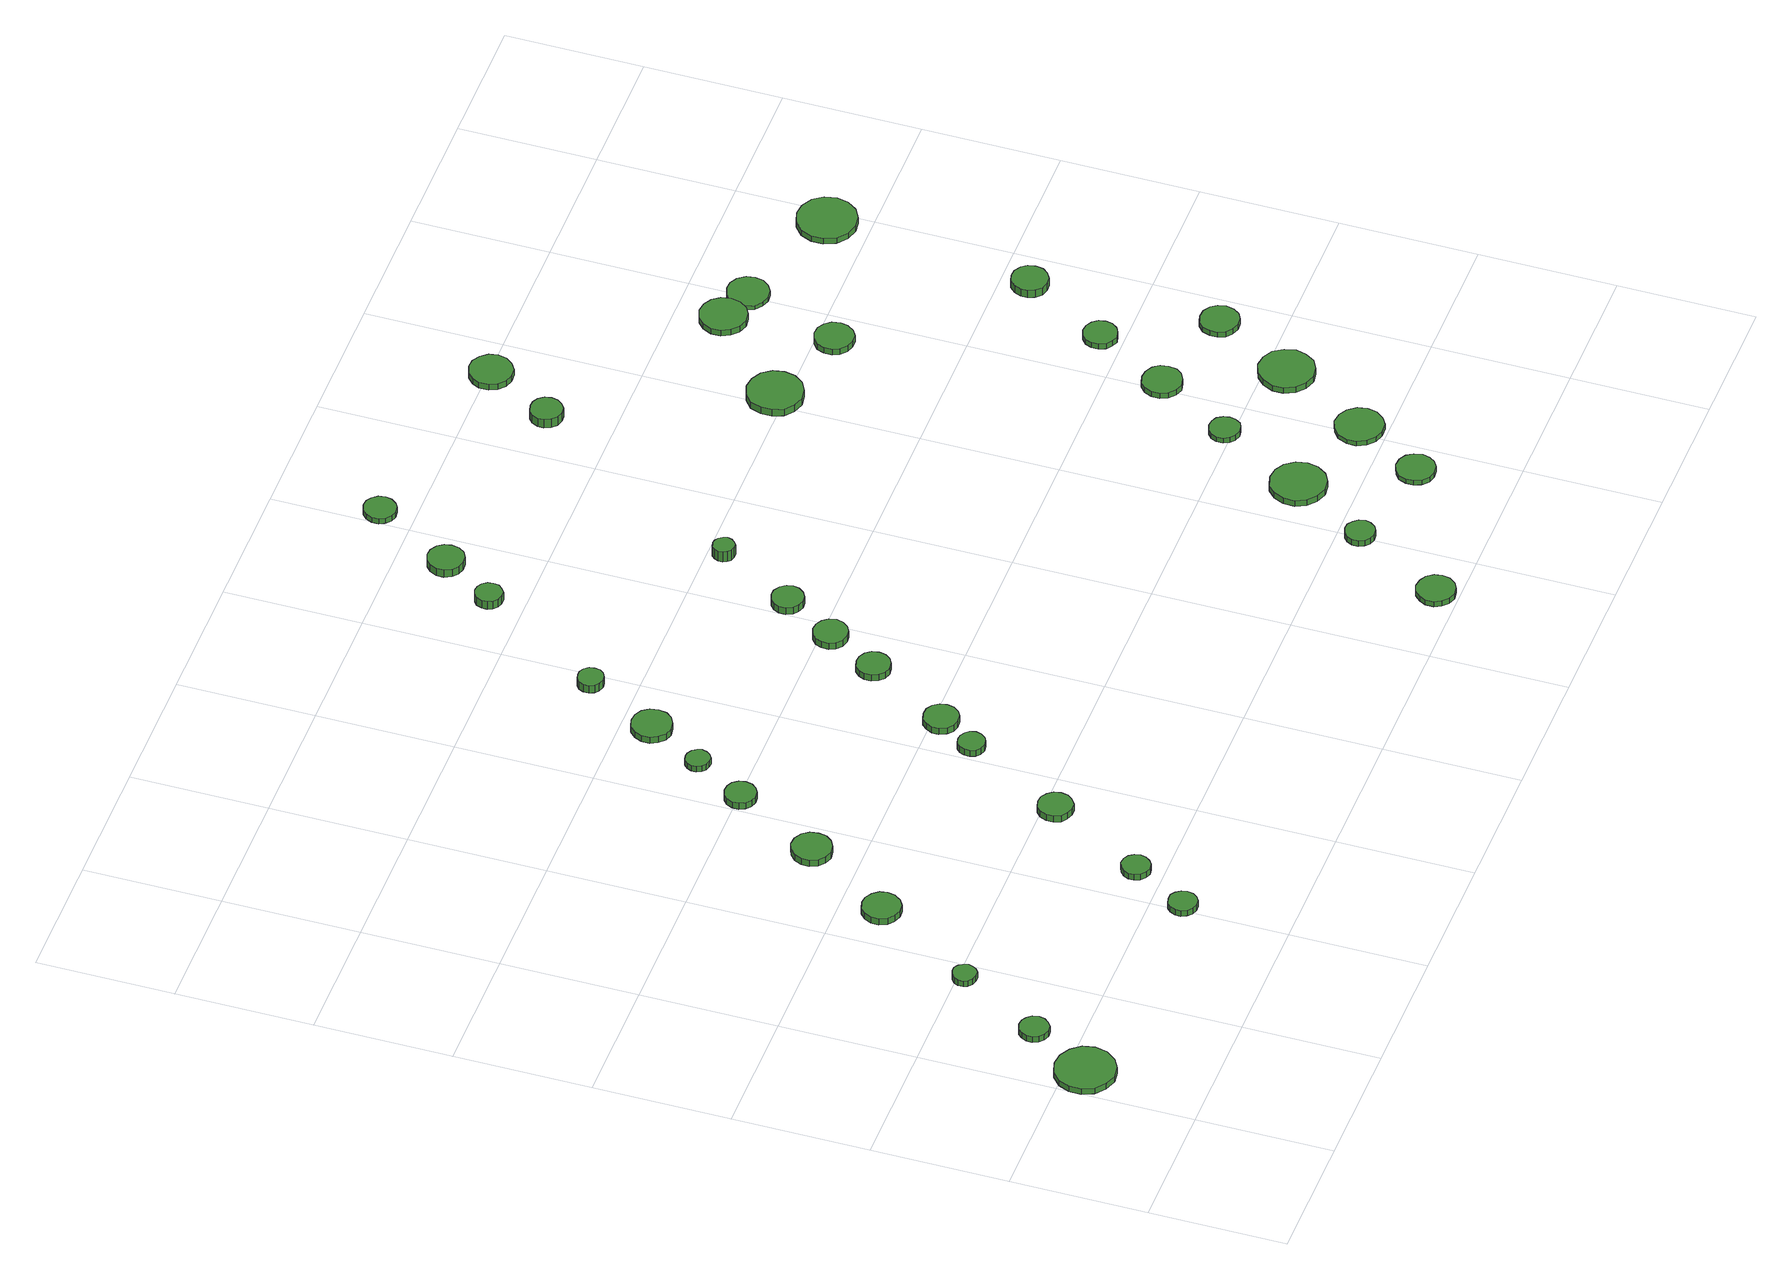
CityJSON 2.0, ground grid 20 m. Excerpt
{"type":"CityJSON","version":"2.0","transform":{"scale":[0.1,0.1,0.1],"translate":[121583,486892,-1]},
"CityObjects":{
"tree1":{"type":"SolitaryVegetationObject","attributes":{"function":"something"},"geometry":[{"type":"MultiSurface","lod":"1","boundaries":[[[0,1,2,3,4,5,6,7,8,9,10,11,12,13,14]],[[15,16,17,18,19,20,21,22,23,24,25,26,27,28,29]],[[0,29,28,1]],[[1,28,27,2]],[[2,27,26,3]],[[3,26,25,4]],[[4,25,24,5]],[[5,24,23,6]],[[6,23,22,7]],[[7,22,21,8]],[[8,21,20,9]],[[9,20,19,10]],[[10,19,18,11]],[[11,18,17,12]],[[12,17,16,13]],[[13,16,15,14]],[[14,15,29,0]]]}]},
"tree2":{"type":"SolitaryVegetationObject","attributes":{"function":"something"},"geometry":[{"type":"MultiSurface","lod":"1","boundaries":[[[30,31,32,33,34,35,36,37,38,39,40,41,42,43,44]],[[45,46,47,48,49,50,51,52,53,54,55,56,57,58,59]],[[30,59,58,31]],[[31,58,57,32]],[[32,57,56,33]],[[33,56,55,34]],[[34,55,54,35]],[[35,54,53,36]],[[36,53,52,37]],[[37,52,51,38]],[[38,51,50,39]],[[39,50,49,40]],[[40,49,48,41]],[[41,48,47,42]],[[42,47,46,43]],[[43,46,45,44]],[[44,45,59,30]]]}]},
"tree3":{"type":"SolitaryVegetationObject","attributes":{"function":"something"},"geometry":[{"type":"MultiSurface","lod":"1","boundaries":[[[60,61,62,63,64,65,66,67,68,69,70,71,72,73,74]],[[75,76,77,78,79,80,81,82,83,84,85,86,87,88,89]],[[60,89,88,61]],[[61,88,87,62]],[[62,87,86,63]],[[63,86,85,64]],[[64,85,84,65]],[[65,84,83,66]],[[66,83,82,67]],[[67,82,81,68]],[[68,81,80,69]],[[69,80,79,70]],[[70,79,78,71]],[[71,78,77,72]],[[72,77,76,73]],[[73,76,75,74]],[[74,75,89,60]]]}]},
"tree4":{"type":"SolitaryVegetationObject","attributes":{"function":"something"},"geometry":[{"type":"MultiSurface","lod":"1","boundaries":[[[90,91,92,93,94,95,96,97,98,99,100,101,102,103,104]],[[105,106,107,108,109,110,111,112,113,114,115,116,117,118,119]],[[90,119,118,91]],[[91,118,117,92]],[[92,117,116,93]],[[93,116,115,94]],[[94,115,114,95]],[[95,114,113,96]],[[96,113,112,97]],[[97,112,111,98]],[[98,111,110,99]],[[99,110,109,100]],[[100,109,108,101]],[[101,108,107,102]],[[102,107,106,103]],[[103,106,105,104]],[[104,105,119,90]]]}]},
"tree5":{"type":"SolitaryVegetationObject","attributes":{"function":"something"},"geometry":[{"type":"MultiSurface","lod":"1","boundaries":[[[120,121,122,123,124,125,126,127,128,129,130,131,132,133,134]],[[135,136,137,138,139,140,141,142,143,144,145,146,147,148,149]],[[120,149,148,121]],[[121,148,147,122]],[[122,147,146,123]],[[123,146,145,124]],[[124,145,144,125]],[[125,144,143,126]],[[126,143,142,127]],[[127,142,141,128]],[[128,141,140,129]],[[129,140,139,130]],[[130,139,138,131]],[[131,138,137,132]],[[132,137,136,133]],[[133,136,135,134]],[[134,135,149,120]]]}]},
"tree6":{"type":"SolitaryVegetationObject","attributes":{"function":"something"},"geometry":[{"type":"MultiSurface","lod":"1","boundaries":[[[150,151,152,153,154,155,156,157,158,159,160,161,162,163,164]],[[165,166,167,168,169,170,171,172,173,174,175,176,177,178,179]],[[150,179,178,151]],[[151,178,177,152]],[[152,177,176,153]],[[153,176,175,154]],[[154,175,174,155]],[[155,174,173,156]],[[156,173,172,157]],[[157,172,171,158]],[[158,171,170,159]],[[159,170,169,160]],[[160,169,168,161]],[[161,168,167,162]],[[162,167,166,163]],[[163,166,165,164]],[[164,165,179,150]]]}]},
"tree7":{"type":"SolitaryVegetationObject","attributes":{"function":"something"},"geometry":[{"type":"MultiSurface","lod":"1","boundaries":[[[180,181,182,183,184,185,186,187,188,189,190,191,192,193,194]],[[195,196,197,198,199,200,201,202,203,204,205,206,207,208,209]],[[180,209,208,181]],[[181,208,207,182]],[[182,207,206,183]],[[183,206,205,184]],[[184,205,204,185]],[[185,204,203,186]],[[186,203,202,187]],[[187,202,201,188]],[[188,201,200,189]],[[189,200,199,190]],[[190,199,198,191]],[[191,198,197,192]],[[192,197,196,193]],[[193,196,195,194]],[[194,195,209,180]]]}]},
"tree8":{"type":"SolitaryVegetationObject","attributes":{"function":"something"},"geometry":[{"type":"MultiSurface","lod":"1","boundaries":[[[210,211,212,213,214,215,216,217,218,219,220,221,222,223,224]],[[225,226,227,228,229,230,231,232,233,234,235,236,237,238,239]],[[210,239,238,211]],[[211,238,237,212]],[[212,237,236,213]],[[213,236,235,214]],[[214,235,234,215]],[[215,234,233,216]],[[216,233,232,217]],[[217,232,231,218]],[[218,231,230,219]],[[219,230,229,220]],[[220,229,228,221]],[[221,228,227,222]],[[222,227,226,223]],[[223,226,225,224]],[[224,225,239,210]]]}]},
"tree9":{"type":"SolitaryVegetationObject","attributes":{"function":"something"},"geometry":[{"type":"MultiSurface","lod":"1","boundaries":[[[240,241,242,243,244,245,246,247,248,249,250,251,252,253,254]],[[255,256,257,258,259,260,261,262,263,264,265,266,267,268,269]],[[240,269,268,241]],[[241,268,267,242]],[[242,267,266,243]],[[243,266,265,244]],[[244,265,264,245]],[[245,264,263,246]],[[246,263,262,247]],[[247,262,261,248]],[[248,261,260,249]],[[249,260,259,250]],[[250,259,258,251]],[[251,258,257,252]],[[252,257,256,253]],[[253,256,255,254]],[[254,255,269,240]]]}]},
"tree10":{"type":"SolitaryVegetationObject","attributes":{"function":"something"},"geometry":[{"type":"MultiSurface","lod":"1","boundaries":[[[270,271,272,273,274,275,276,277,278,279,280,281,282,283,284]],[[285,286,287,288,289,290,291,292,293,294,295,296,297,298,299]],[[270,299,298,271]],[[271,298,297,272]],[[272,297,296,273]],[[273,296,295,274]],[[274,295,294,275]],[[275,294,293,276]],[[276,293,292,277]],[[277,292,291,278]],[[278,291,290,279]],[[279,290,289,280]],[[280,289,288,281]],[[281,288,287,282]],[[282,287,286,283]],[[283,286,285,284]],[[284,285,299,270]]]}]},
"tree11":{"type":"SolitaryVegetationObject","attributes":{"function":"something"},"geometry":[{"type":"MultiSurface","lod":"1","boundaries":[[[300,301,302,303,304,305,306,307,308,309,310,311,312,313,314]],[[315,316,317,318,319,320,321,322,323,324,325,326,327,328,329]],[[300,329,328,301]],[[301,328,327,302]],[[302,327,326,303]],[[303,326,325,304]],[[304,325,324,305]],[[305,324,323,306]],[[306,323,322,307]],[[307,322,321,308]],[[308,321,320,309]],[[309,320,319,310]],[[310,319,318,311]],[[311,318,317,312]],[[312,317,316,313]],[[313,316,315,314]],[[314,315,329,300]]]}]},
"tree12":{"type":"SolitaryVegetationObject","attributes":{"function":"something"},"geometry":[{"type":"MultiSurface","lod":"1","boundaries":[[[330,331,332,333,334,335,336,337,338,339,340,341,342,343,344]],[[345,346,347,348,349,350,351,352,353,354,355,356,357,358,359]],[[330,359,358,331]],[[331,358,357,332]],[[332,357,356,333]],[[333,356,355,334]],[[334,355,354,335]],[[335,354,353,336]],[[336,353,352,337]],[[337,352,351,338]],[[338,351,350,339]],[[339,350,349,340]],[[340,349,348,341]],[[341,348,347,342]],[[342,347,346,343]],[[343,346,345,344]],[[344,345,359,330]]]}]},
"tree13":{"type":"SolitaryVegetationObject","attributes":{"function":"something"},"geometry":[{"type":"MultiSurface","lod":"1","boundaries":[[[360,361,362,363,364,365,366,367,368,369,370,371,372,373,374]],[[375,376,377,378,379,380,381,382,383,384,385,386,387,388,389]],[[360,389,388,361]],[[361,388,387,362]],[[362,387,386,363]],[[363,386,385,364]],[[364,385,384,365]],[[365,384,383,366]],[[366,383,382,367]],[[367,382,381,368]],[[368,381,380,369]],[[369,380,379,370]],[[370,379,378,371]],[[371,378,377,372]],[[372,377,376,373]],[[373,376,375,374]],[[374,375,389,360]]]}]},
"tree14":{"type":"SolitaryVegetationObject","attributes":{"function":"something"},"geometry":[{"type":"MultiSurface","lod":"1","boundaries":[[[390,391,392,393,394,395,396,397,398,399,400,401,402,403,404]],[[405,406,407,408,409,410,411,412,413,414,415,416,417,418,419]],[[390,419,418,391]],[[391,418,417,392]],[[392,417,416,393]],[[393,416,415,394]],[[394,415,414,395]],[[395,414,413,396]],[[396,413,412,397]],[[397,412,411,398]],[[398,411,410,399]],[[399,410,409,400]],[[400,409,408,401]],[[401,408,407,402]],[[402,407,406,403]],[[403,406,405,404]],[[404,405,419,390]]]}]},
"tree15":{"type":"SolitaryVegetationObject","attributes":{"function":"something"},"geometry":[{"type":"MultiSurface","lod":"1","boundaries":[[[420,421,422,423,424,425,426,427,428,429,430,431,432,433,434]],[[435,436,437,438,439,440,441,442,443,444,445,446,447,448,449]],[[420,449,448,421]],[[421,448,447,422]],[[422,447,446,423]],[[423,446,445,424]],[[424,445,444,425]],[[425,444,443,426]],[[426,443,442,427]],[[427,442,441,428]],[[428,441,440,429]],[[429,440,439,430]],[[430,439,438,431]],[[431,438,437,432]],[[432,437,436,433]],[[433,436,435,434]],[[434,435,449,420]]]}]},
"tree16":{"type":"SolitaryVegetationObject","attributes":{"function":"something"},"geometry":[{"type":"MultiSurface","lod":"1","boundaries":[[[450,451,452,453,454,455,456,457,458,459,460,461,462,463,464]],[[465,466,467,468,469,470,471,472,473,474,475,476,477,478,479]],[[450,479,478,451]],[[451,478,477,452]],[[452,477,476,453]],[[453,476,475,454]],[[454,475,474,455]],[[455,474,473,456]],[[456,473,472,457]],[[457,472,471,458]],[[458,471,470,459]],[[459,470,469,460]],[[460,469,468,461]],[[461,468,467,462]],[[462,467,466,463]],[[463,466,465,464]],[[464,465,479,450]]]}]},
"tree17":{"type":"SolitaryVegetationObject","attributes":{"function":"something"},"geometry":[{"type":"MultiSurface","lod":"1","boundaries":[[[480,481,482,483,484,485,486,487,488,489,490,491,492,493,494]],[[495,496,497,498,499,500,501,502,503,504,505,506,507,508,509]],[[480,509,508,481]],[[481,508,507,482]],[[482,507,506,483]],[[483,506,505,484]],[[484,505,504,485]],[[485,504,503,486]],[[486,503,502,487]],[[487,502,501,488]],[[488,501,500,489]],[[489,500,499,490]],[[490,499,498,491]],[[491,498,497,492]],[[492,497,496,493]],[[493,496,495,494]],[[494,495,509,480]]]}]},
"tree18":{"type":"SolitaryVegetationObject","attributes":{"function":"something"},"geometry":[{"type":"MultiSurface","lod":"1","boundaries":[[[510,511,512,513,514,515,516,517,518,519,520,521,522,523,524]],[[525,526,527,528,529,530,531,532,533,534,535,536,537,538,539]],[[510,539,538,511]],[[511,538,537,512]],[[512,537,536,513]],[[513,536,535,514]],[[514,535,534,515]],[[515,534,533,516]],[[516,533,532,517]],[[517,532,531,518]],[[518,531,530,519]],[[519,530,529,520]],[[520,529,528,521]],[[521,528,527,522]],[[522,527,526,523]],[[523,526,525,524]],[[524,525,539,510]]]}]},
"tree19":{"type":"SolitaryVegetationObject","attributes":{"function":"something"},"geometry":[{"type":"MultiSurface","lod":"1","boundaries":[[[540,541,542,543,544,545,546,547,548,549,550,551,552,553,554]],[[555,556,557,558,559,560,561,562,563,564,565,566,567,568,569]],[[540,569,568,541]],[[541,568,567,542]],[[542,567,566,543]],[[543,566,565,544]],[[544,565,564,545]],[[545,564,563,546]],[[546,563,562,547]],[[547,562,561,548]],[[548,561,560,549]],[[549,560,559,550]],[[550,559,558,551]],[[551,558,557,552]],[[552,557,556,553]],[[553,556,555,554]],[[554,555,569,540]]]}]},
"tree20":{"type":"SolitaryVegetationObject","attributes":{"function":"something"},"geometry":[{"type":"MultiSurface","lod":"1","boundaries":[[[570,571,572,573,574,575,576,577,578,579,580,581,582,583,584]],[[585,586,587,588,589,590,591,592,593,594,595,596,597,598,599]],[[570,599,598,571]],[[571,598,597,572]],[[572,597,596,573]],[[573,596,595,574]],[[574,595,594,575]],[[575,594,593,576]],[[576,593,592,577]],[[577,592,591,578]],[[578,591,590,579]],[[579,590,589,580]],[[580,589,588,581]],[[581,588,587,582]],[[582,587,586,583]],[[583,586,585,584]],[[584,585,599,570]]]}]},
"tree21":{"type":"SolitaryVegetationObject","attributes":{"function":"something"},"geometry":[{"type":"MultiSurface","lod":"1","boundaries":[[[600,601,602,603,604,605,606,607,608,609,610,611,612,613,614]],[[615,616,617,618,619,620,621,622,623,624,625,626,627,628,629]],[[600,629,628,601]],[[601,628,627,602]],[[602,627,626,603]],[[603,626,625,604]],[[604,625,624,605]],[[605,624,623,606]],[[606,623,622,607]],[[607,622,621,608]],[[608,621,620,609]],[[609,620,619,610]],[[610,619,618,611]],[[611,618,617,612]],[[612,617,616,613]],[[613,616,615,614]],[[614,615,629,600]]]}]},
"tree22":{"type":"SolitaryVegetationObject","attributes":{"function":"something"},"geometry":[{"type":"MultiSurface","lod":"1","boundaries":[[[630,631,632,633,634,635,636,637,638,639,640,641,642,643,644]],[[645,646,647,648,649,650,651,652,653,654,655,656,657,658,659]],[[630,659,658,631]],[[631,658,657,632]],[[632,657,656,633]],[[633,656,655,634]],[[634,655,654,635]],[[635,654,653,636]],[[636,653,652,637]],[[637,652,651,638]],[[638,651,650,639]],[[639,650,649,640]],[[640,649,648,641]],[[641,648,647,642]],[[642,647,646,643]],[[643,646,645,644]],[[644,645,659,630]]]}]},
"tree23":{"type":"SolitaryVegetationObject","attributes":{"function":"something"},"geometry":[{"type":"MultiSurface","lod":"1","boundaries":[[[660,661,662,663,664,665,666,667,668,669,670,671,672,673,674]],[[675,676,677,678,679,680,681,682,683,684,685,686,687,688,689]],[[660,689,688,661]],[[661,688,687,662]],[[662,687,686,663]],[[663,686,685,664]],[[664,685,684,665]],[[665,684,683,666]],[[666,683,682,667]],[[667,682,681,668]],[[668,681,680,669]],[[669,680,679,670]],[[670,679,678,671]],[[671,678,677,672]],[[672,677,676,673]],[[673,676,675,674]],[[674,675,689,660]]]}]},
"tree24":{"type":"SolitaryVegetationObject","attributes":{"function":"something"},"geometry":[{"type":"MultiSurface","lod":"1","boundaries":[[[690,691,692,693,694,695,696,697,698,699,700,701,702,703,704]],[[705,706,707,708,709,710,711,712,713,714,715,716,717,718,719]],[[690,719,718,691]],[[691,718,717,692]],[[692,717,716,693]],[[693,716,715,694]],[[694,715,714,695]],[[695,714,713,696]],[[696,713,712,697]],[[697,712,711,698]],[[698,711,710,699]],[[699,710,709,700]],[[700,709,708,701]],[[701,708,707,702]],[[702,707,706,703]],[[703,706,705,704]],[[704,705,719,690]]]}]},
"tree25":{"type":"SolitaryVegetationObject","attributes":{"function":"something"},"geometry":[{"type":"MultiSurface","lod":"1","boundaries":[[[720,721,722,723,724,725,726,727,728,729,730,731,732,733,734]],[[735,736,737,738,739,740,741,742,743,744,745,746,747,748,749]],[[720,749,748,721]],[[721,748,747,722]],[[722,747,746,723]],[[723,746,745,724]],[[724,745,744,725]],[[725,744,743,726]],[[726,743,742,727]],[[727,742,741,728]],[[728,741,740,729]],[[729,740,739,730]],[[730,739,738,731]],[[731,738,737,732]],[[732,737,736,733]],[[733,736,735,734]],[[734,735,749,720]]]}]},
"tree26":{"type":"SolitaryVegetationObject","attributes":{"function":"something"},"geometry":[{"type":"MultiSurface","lod":"1","boundaries":[[[750,751,752,753,754,755,756,757,758,759,760,761,762,763,764]],[[765,766,767,768,769,770,771,772,773,774,775,776,777,778,779]],[[750,779,778,751]],[[751,778,777,752]],[[752,777,776,753]],[[753,776,775,754]],[[754,775,774,755]],[[755,774,773,756]],[[756,773,772,757]],[[757,772,771,758]],[[758,771,770,759]],[[759,770,769,760]],[[760,769,768,761]],[[761,768,767,762]],[[762,767,766,763]],[[763,766,765,764]],[[764,765,779,750]]]}]},
"tree27":{"type":"SolitaryVegetationObject","attributes":{"function":"something"},"geometry":[{"type":"MultiSurface","lod":"1","boundaries":[[[780,781,782,783,784,785,786,787,788,789,790,791,792,793,794]],[[795,796,797,798,799,800,801,802,803,804,805,806,807,808,809]],[[780,809,808,781]],[[781,808,807,782]],[[782,807,806,783]],[[783,806,805,784]],[[784,805,804,785]],[[785,804,803,786]],[[786,803,802,787]],[[787,802,801,788]],[[788,801,800,789]],[[789,800,799,790]],[[790,799,798,791]],[[791,798,797,792]],[[792,797,796,793]],[[793,796,795,794]],[[794,795,809,780]]]}]},
"tree28":{"type":"SolitaryVegetationObject","attributes":{"function":"something"},"geometry":[{"type":"MultiSurface","lod":"1","boundaries":[[[810,811,812,813,814,815,816,817,818,819,820,821,822,823,824]],[[825,826,827,828,829,830,831,832,833,834,835,836,837,838,839]],[[810,839,838,811]],[[811,838,837,812]],[[812,837,836,813]],[[813,836,835,814]],[[814,835,834,815]],[[815,834,833,816]],[[816,833,832,817]],[[817,832,831,818]],[[818,831,830,819]],[[819,830,829,820]],[[820,829,828,821]],[[821,828,827,822]],[[822,827,826,823]],[[823,826,825,824]],[[824,825,839,810]]]}]},
"tree29":{"type":"SolitaryVegetationObject","attributes":{"function":"something"},"geometry":[{"type":"MultiSurface","lod":"1","boundaries":[[[840,841,842,843,844,845,846,847,848,849,850,851,852,853,854]],[[855,856,857,858,859,860,861,862,863,864,865,866,867,868,869]],[[840,869,868,841]],[[841,868,867,842]],[[842,867,866,843]],[[843,866,865,844]],[[844,865,864,845]],[[845,864,863,846]],[[846,863,862,847]],[[847,862,861,848]],[[848,861,860,849]],[[849,860,859,850]],[[850,859,858,851]],[[851,858,857,852]],[[852,857,856,853]],[[853,856,855,854]],[[854,855,869,840]]]}]},
"tree30":{"type":"SolitaryVegetationObject","attributes":{"function":"something"},"geometry":[{"type":"MultiSurface","lod":"1","boundaries":[[[870,871,872,873,874,875,876,877,878,879,880,881,882,883,884]],[[885,886,887,888,889,890,891,892,893,894,895,896,897,898,899]],[[870,899,898,871]],[[871,898,897,872]],[[872,897,896,873]],[[873,896,895,874]],[[874,895,894,875]],[[875,894,893,876]],[[876,893,892,877]],[[877,892,891,878]],[[878,891,890,879]],[[879,890,889,880]],[[880,889,888,881]],[[881,888,887,882]],[[882,887,886,883]],[[883,886,885,884]],[[884,885,899,870]]]}]},
"tree31":{"type":"SolitaryVegetationObject","attributes":{"function":"something"},"geometry":[{"type":"MultiSurface","lod":"1","boundaries":[[[900,901,902,903,904,905,906,907,908,909,910,911,912,913,914]],[[915,916,917,918,919,920,921,922,923,924,925,926,927,928,929]],[[900,929,928,901]],[[901,928,927,902]],[[902,927,926,903]],[[903,926,925,904]],[[904,925,924,905]],[[905,924,923,906]],[[906,923,922,907]],[[907,922,921,908]],[[908,921,920,909]],[[909,920,919,910]],[[910,919,918,911]],[[911,918,917,912]],[[912,917,916,913]],[[913,916,915,914]],[[914,915,929,900]]]}]},
"tree32":{"type":"SolitaryVegetationObject","attributes":{"function":"something"},"geometry":[{"type":"MultiSurface","lod":"1","boundaries":[[[930,931,932,933,934,935,936,937,938,939,940,941,942,943,944]],[[945,946,947,948,949,950,951,952,953,954,955,956,957,958,959]],[[930,959,958,931]],[[931,958,957,932]],[[932,957,956,933]],[[933,956,955,934]],[[934,955,954,935]],[[935,954,953,936]],[[936,953,952,937]],[[937,952,951,938]],[[938,951,950,939]],[[939,950,949,940]],[[940,949,948,941]],[[941,948,947,942]],[[942,947,946,943]],[[943,946,945,944]],[[944,945,959,930]]]}]},
"tree33":{"type":"SolitaryVegetationObject","attributes":{"function":"something"},"geometry":[{"type":"MultiSurface","lod":"1","boundaries":[[[960,961,962,963,964,965,966,967,968,969,970,971,972,973,974]],[[975,976,977,978,979,980,981,982,983,984,985,986,987,988,989]],[[960,989,988,961]],[[961,988,987,962]],[[962,987,986,963]],[[963,986,985,964]],[[964,985,984,965]],[[965,984,983,966]],[[966,983,982,967]],[[967,982,981,968]],[[968,981,980,969]],[[969,980,979,970]],[[970,979,978,971]],[[971,978,977,972]],[[972,977,976,973]],[[973,976,975,974]],[[974,975,989,960]]]}]},
"tree34":{"type":"SolitaryVegetationObject","attributes":{"function":"something"},"geometry":[{"type":"MultiSurface","lod":"1","boundaries":[[[990,991,992,993,994,995,996,997,998,999,1000,1001,1002,1003,1004]],[[1005,1006,1007,1008,1009,1010,1011,1012,1013,1014,1015,1016,1017,1018,1019]],[[990,1019,1018,991]],[[991,1018,1017,992]],[[992,1017,1016,993]],[[993,1016,1015,994]],[[994,1015,1014,995]],[[995,1014,1013,996]],[[996,1013,1012,997]],[[997,1012,1011,998]],[[998,1011,1010,999]],[[999,1010,1009,1000]],[[1000,1009,1008,1001]],[[1001,1008,1007,1002]],[[1002,1007,1006,1003]],[[1003,1006,1005,1004]],[[1004,1005,1019,990]]]}]},
"tree35":{"type":"SolitaryVegetationObject","attributes":{"function":"something"},"geometry":[{"type":"MultiSurface","lod":"1","boundaries":[[[1020,1021,1022,1023,1024,1025,1026,1027,1028,1029,1030,1031,1032,1033,1034]],[[1035,1036,1037,1038,1039,1040,1041,1042,1043,1044,1045,1046,1047,1048,1049]],[[1020,1049,1048,1021]],[[1021,1048,1047,1022]],[[1022,1047,1046,1023]],[[1023,1046,1045,1024]],[[1024,1045,1044,1025]],[[1025,1044,1043,1026]],[[1026,1043,1042,1027]],[[1027,1042,1041,1028]],[[1028,1041,1040,1029]],[[1029,1040,1039,1030]],[[1030,1039,1038,1031]],[[1031,1038,1037,1032]],[[1032,1037,1036,1033]],[[1033,1036,1035,1034]],[[1034,1035,1049,1020]]]}]},
"tree36":{"type":"SolitaryVegetationObject","attributes":{"function":"something"},"geometry":[{"type":"MultiSurface","lod":"1","boundaries":[[[1050,1051,1052,1053,1054,1055,1056,1057,1058,1059,1060,1061,1062,1063,1064]],[[1065,1066,1067,1068,1069,1070,1071,1072,1073,1074,1075,1076,1077,1078,1079]],[[1050,1079,1078,1051]],[[1051,1078,1077,1052]],[[1052,1077,1076,1053]],[[1053,1076,1075,1054]],[[1054,1075,1074,1055]],[[1055,1074,1073,1056]],[[1056,1073,1072,1057]],[[1057,1072,1071,1058]],[[1058,1071,1070,1059]],[[1059,1070,1069,1060]],[[1060,1069,1068,1061]],[[1061,1068,1067,1062]],[[1062,1067,1066,1063]],[[1063,1066,1065,1064]],[[1064,1065,1079,1050]]]}]},
"tree37":{"type":"SolitaryVegetationObject","attributes":{"function":"something"},"geometry":[{"type":"MultiSurface","lod":"1","boundaries":[[[1080,1081,1082,1083,1084,1085,1086,1087,1088,1089,1090,1091,1092,1093,1094]],[[1095,1096,1097,1098,1099,1100,1101,1102,1103,1104,1105,1106,1107,1108,1109]],[[1080,1109,1108,1081]],[[1081,1108,1107,1082]],[[1082,1107,1106,1083]],[[1083,1106,1105,1084]],[[1084,1105,1104,1085]],[[1085,1104,1103,1086]],[[1086,1103,1102,1087]],[[1087,1102,1101,1088]],[[1088,1101,1100,1089]],[[1089,1100,1099,1090]],[[1090,1099,1098,1091]],[[1091,1098,1097,1092]],[[1092,1097,1096,1093]],[[1093,1096,1095,1094]],[[1094,1095,1109,1080]]]}]},
"tree38":{"type":"SolitaryVegetationObject","attributes":{"function":"something"},"geometry":[{"type":"MultiSurface","lod":"1","boundaries":[[[1110,1111,1112,1113,1114,1115,1116,1117,1118,1119,1120,1121,1122,1123,1124]],[[1125,1126,1127,1128,1129,1130,1131,1132,1133,1134,1135,1136,1137,1138,1139]],[[1110,1139,1138,1111]],[[1111,1138,1137,1112]],[[1112,1137,1136,1113]],[[1113,1136,1135,1114]],[[1114,1135,1134,1115]],[[1115,1134,1133,1116]],[[1116,1133,1132,1117]],[[1117,1132,1131,1118]],[[1118,1131,1130,1119]],[[1119,1130,1129,1120]],[[1120,1129,1128,1121]],[[1121,1128,1127,1122]],[[1122,1127,1126,1123]],[[1123,1126,1125,1124]],[[1124,1125,1139,1110]]]}]},
"tree39":{"type":"SolitaryVegetationObject","attributes":{"function":"something"},"geometry":[{"type":"MultiSurface","lod":"1","boundaries":[[[1140,1141,1142,1143,1144,1145,1146,1147,1148,1149,1150,1151,1152,1153,1154]],[[1155,1156,1157,1158,1159,1160,1161,1162,1163,1164,1165,1166,1167,1168,1169]],[[1140,1169,1168,1141]],[[1141,1168,1167,1142]],[[1142,1167,1166,1143]],[[1143,1166,1165,1144]],[[1144,1165,1164,1145]],[[1145,1164,1163,1146]],[[1146,1163,1162,1147]],[[1147,1162,1161,1148]],[[1148,1161,1160,1149]],[[1149,1160,1159,1150]],[[1150,1159,1158,1151]],[[1151,1158,1157,1152]],[[1152,1157,1156,1153]],[[1153,1156,1155,1154]],[[1154,1155,1169,1140]]]}]}
},
"vertices":[
[88,173,16],[84,191,16],[73,205,16],[57,214,16],[39,216,16],[22,211,16],[8,198,16],[1,182,16],[1,164,16],[8,147,16],[22,135,16],[39,129,16],[57,131,16],[73,140,16],[84,155,16],[84,155,6],[73,140,6],[57,131,6],[39,129,6],[22,135,6],[8,147,6],[1,164,6],[1,182,6],[8,198,6],[22,211,6],[39,216,6],[57,214,6],[73,205,6],[84,191,6],[88,173,6],
[123,266,16],[121,275,16],[115,282,16],[108,286,16],[99,287,16],[90,284,16],[84,278,16],[80,270,16],[80,261,16],[84,253,16],[90,247,16],[99,244,16],[108,245,16],[115,250,16],[121,257,16],[121,257,6],[115,250,6],[108,245,6],[99,244,6],[90,247,6],[84,253,6],[80,261,6],[80,270,6],[84,278,6],[90,284,6],[99,287,6],[108,286,6],[115,282,6],[121,275,6],[123,266,6],
[193,391,16],[191,398,16],[187,404,16],[181,408,16],[174,408,16],[167,406,16],[161,401,16],[158,395,16],[158,387,16],[161,381,16],[167,376,16],[174,374,16],[181,374,16],[187,378,16],[191,384,16],[191,384,6],[187,378,6],[181,374,6],[174,374,6],[167,376,6],[161,381,6],[158,387,6],[158,395,6],[161,401,6],[167,406,6],[174,408,6],[181,408,6],[187,404,6],[191,398,6],[193,391,6],
[296,542,17],[294,553,17],[287,562,17],[277,568,17],[266,569,17],[255,566,17],[246,558,17],[241,548,17],[241,536,17],[246,525,17],[255,518,17],[266,514,17],[277,515,17],[287,521,17],[294,531,17],[294,531,6],[287,521,6],[277,515,6],[266,514,6],[255,518,6],[246,525,6],[241,536,6],[241,548,6],[246,558,6],[255,566,6],[266,569,6],[277,568,6],[287,562,6],[294,553,6],[296,542,6],
[430,156,16],[428,164,16],[423,171,16],[416,176,16],[407,176,16],[399,174,16],[393,168,16],[389,160,16],[389,152,16],[393,144,16],[399,138,16],[407,135,16],[416,136,16],[423,140,16],[428,147,16],[428,147,6],[423,140,6],[416,136,6],[407,135,6],[399,138,6],[393,144,6],[389,152,6],[389,160,6],[393,168,6],[399,174,6],[407,176,6],[416,176,6],[423,171,6],[428,164,6],[430,156,6],
[480,240,16],[478,249,16],[473,256,16],[466,260,16],[457,261,16],[449,258,16],[442,252,16],[439,244,16],[439,236,16],[442,228,16],[449,222,16],[457,219,16],[466,220,16],[473,225,16],[478,232,16],[478,232,6],[473,225,6],[466,220,6],[457,219,6],[449,222,6],[442,228,6],[439,236,6],[439,244,6],[442,252,6],[449,258,6],[457,261,6],[466,260,6],[473,256,6],[478,249,6],[480,240,6],
[381,670,17],[379,682,17],[372,692,17],[361,698,17],[349,699,17],[338,695,17],[329,687,17],[324,676,17],[324,664,17],[329,653,17],[338,645,17],[349,641,17],[361,643,17],[372,649,17],[379,658,17],[379,658,6],[372,649,6],[361,643,6],[349,641,6],[338,645,6],[329,653,6],[324,664,6],[324,676,6],[329,687,6],[338,695,6],[349,699,6],[361,698,6],[372,692,6],[379,682,6],[381,670,6],
[565,383,17],[563,393,17],[557,401,17],[548,407,17],[538,408,17],[528,405,17],[520,398,17],[516,388,17],[516,378,17],[520,368,17],[528,362,17],[538,358,17],[548,359,17],[557,365,17],[563,373,17],[563,373,6],[557,365,6],[548,359,6],[538,358,6],[528,362,6],[520,368,6],[516,378,6],[516,388,6],[520,398,6],[528,405,6],[538,408,6],[548,407,6],[557,401,6],[563,393,6],[565,383,6],
[449,798,17],[447,807,17],[441,815,17],[433,819,17],[424,820,17],[415,817,17],[408,811,17],[404,802,17],[404,793,17],[408,784,17],[415,778,17],[424,775,17],[433,776,17],[441,781,17],[447,788,17],[447,788,6],[441,781,6],[433,776,6],[424,775,6],[415,778,6],[408,784,6],[404,793,6],[404,802,6],[408,811,6],[415,817,6],[424,820,6],[433,819,6],[441,815,6],[447,807,6],[449,798,6],
[493,875,16],[491,882,16],[487,888,16],[480,892,16],[473,893,16],[466,891,16],[461,886,16],[458,879,16],[458,872,16],[461,865,16],[466,860,16],[473,858,16],[480,858,16],[487,862,16],[491,868,16],[491,868,6],[487,862,6],[480,858,6],[473,858,6],[466,860,6],[461,865,6],[458,872,6],[458,879,6],[461,886,6],[466,891,6],[473,893,6],[480,892,6],[487,888,6],[491,882,6],[493,875,6],
[646,533,17],[644,541,17],[639,547,17],[632,551,17],[624,552,17],[616,550,17],[610,544,17],[607,537,17],[607,529,17],[610,521,17],[616,516,17],[624,513,17],[632,514,17],[639,518,17],[644,525,17],[644,525,6],[639,518,6],[632,514,6],[624,513,6],[616,516,6],[610,521,6],[607,529,6],[607,537,6],[610,544,6],[616,550,6],[624,552,6],[632,551,6],[639,547,6],[644,541,6],[646,533,6],
[550,957,17],[548,969,17],[541,979,17],[530,985,17],[518,986,17],[507,983,17],[498,974,17],[493,963,17],[493,951,17],[498,940,17],[507,932,17],[518,928,17],[530,930,17],[541,936,17],[548,945,17],[548,945,6],[541,936,6],[530,930,6],[518,928,6],[507,932,6],[498,940,6],[493,951,6],[493,963,6],[498,974,6],[507,983,6],[518,986,6],[530,985,6],[541,979,6],[548,969,6],[550,957,6],
[686,588,17],[684,598,17],[678,607,17],[669,612,17],[658,613,17],[648,610,17],[641,603,17],[636,593,17],[636,583,17],[641,573,17],[648,566,17],[658,563,17],[669,564,17],[678,569,17],[684,578,17],[684,578,6],[678,569,6],[669,564,6],[658,563,6],[648,566,6],[641,573,6],[636,583,6],[636,593,6],[641,603,6],[648,610,6],[658,613,6],[669,612,6],[678,607,6],[684,598,6],[686,588,6],
[601,1066,19],[600,1074,19],[595,1080,19],[588,1084,19],[581,1084,19],[573,1082,19],[567,1077,19],[564,1070,19],[564,1062,19],[567,1055,19],[573,1050,19],[581,1047,19],[588,1048,19],[595,1052,19],[600,1058,19],[600,1058,6],[595,1052,6],[588,1048,6],[581,1047,6],[573,1050,6],[567,1055,6],[564,1062,6],[564,1070,6],[567,1077,6],[573,1082,6],[581,1084,6],[588,1084,6],[595,1080,6],[600,1074,6],[601,1066,6],
[758,710,17],[756,720,17],[750,728,17],[741,733,17],[731,734,17],[721,731,17],[714,724,17],[710,715,17],[710,705,17],[714,696,17],[721,689,17],[731,686,17],[741,687,17],[750,692,17],[756,700,17],[756,700,6],[750,692,6],[741,687,6],[731,686,6],[721,689,6],[714,696,6],[710,705,6],[710,715,6],[714,724,6],[721,731,6],[731,734,6],[741,733,6],[750,728,6],[756,720,6],[758,710,6],
[803,786,17],[800,797,17],[794,805,17],[785,810,17],[775,811,17],[765,808,17],[757,801,17],[753,792,17],[753,781,17],[757,772,17],[765,765,17],[775,762,17],[785,763,17],[794,768,17],[800,776,17],[800,776,6],[794,768,6],[785,763,6],[775,762,6],[765,765,6],[757,772,6],[753,781,6],[753,792,6],[757,801,6],[765,808,6],[775,811,6],[785,810,6],[794,805,6],[800,797,6],[803,786,6],
[720,1252,20],[719,1260,20],[714,1267,20],[707,1271,20],[699,1272,20],[691,1269,20],[685,1264,20],[682,1256,20],[682,1248,20],[685,1241,20],[691,1235,20],[699,1233,20],[707,1233,20],[714,1238,20],[719,1244,20],[719,1244,6],[714,1238,6],[707,1233,6],[699,1233,6],[691,1235,6],[685,1241,6],[682,1248,6],[682,1256,6],[685,1264,6],[691,1269,6],[699,1272,6],[707,1271,6],[714,1267,6],[719,1260,6],[720,1252,6],
[848,864,18],[846,873,18],[840,881,18],[831,886,18],[822,887,18],[813,884,18],[806,878,18],[802,869,18],[802,859,18],[806,850,18],[813,844,18],[822,841,18],[831,842,18],[840,847,18],[846,855,18],[846,855,6],[840,847,6],[831,842,6],[822,841,6],[813,844,6],[806,850,6],[802,859,6],[802,869,6],[806,878,6],[813,884,6],[822,887,6],[831,886,6],[840,881,6],[846,873,6],[848,864,6],
[1153,33,16],[1151,44,16],[1144,54,16],[1134,59,16],[1122,61,16],[1111,57,16],[1103,49,16],[1098,39,16],[1098,27,16],[1103,17,16],[1111,9,16],[1122,5,16],[1134,7,16],[1144,12,16],[1151,22,16],[1151,22,7],[1144,12,7],[1134,7,7],[1122,5,7],[1111,9,7],[1103,17,7],[1098,27,7],[1098,39,7],[1103,49,7],[1111,57,7],[1122,61,7],[1134,59,7],[1144,54,7],[1151,44,7],[1153,33,7],
[777,1331,19],[775,1341,19],[769,1350,19],[759,1356,19],[748,1357,19],[738,1353,19],[730,1346,19],[725,1336,19],[725,1325,19],[730,1315,19],[738,1308,19],[748,1305,19],[759,1306,19],[769,1311,19],[775,1320,19],[775,1320,6],[769,1311,6],[759,1306,6],[748,1305,6],[738,1308,6],[730,1315,6],[725,1325,6],[725,1336,6],[730,1346,6],[738,1353,6],[748,1357,6],[759,1356,6],[769,1350,6],[775,1341,6],[777,1331,6],
[907,978,24],[905,984,24],[901,990,24],[896,993,24],[890,994,24],[883,992,24],[879,987,24],[876,981,24],[876,975,24],[879,969,24],[883,965,24],[890,963,24],[896,963,24],[901,967,24],[905,972,24],[905,972,6],[901,967,6],[896,963,6],[890,963,6],[883,965,6],[879,969,6],[876,975,6],[876,981,6],[879,987,6],[883,992,6],[890,994,6],[896,993,6],[901,990,6],[905,984,6],[907,978,6],
[1225,168,17],[1223,177,17],[1217,184,17],[1210,189,17],[1201,190,17],[1192,187,17],[1186,181,17],[1182,173,17],[1182,164,17],[1186,156,17],[1192,150,17],[1201,147,17],[1210,148,17],[1217,152,17],[1223,160,17],[1223,160,7],[1217,152,7],[1210,148,7],[1201,147,7],[1192,150,7],[1186,156,7],[1182,164,7],[1182,173,7],[1186,181,7],[1192,187,7],[1201,190,7],[1210,189,7],[1217,184,7],[1223,177,7],[1225,168,7],
[845,1449,16],[843,1459,16],[837,1467,16],[829,1472,16],[819,1473,16],[810,1470,16],[803,1463,16],[799,1454,16],[799,1444,16],[803,1436,16],[810,1429,16],[819,1426,16],[829,1427,16],[837,1432,16],[843,1440,16],[843,1440,7],[837,1432,7],[829,1427,7],[819,1426,7],[810,1429,7],[803,1436,7],[799,1444,7],[799,1454,7],[803,1463,7],[810,1470,7],[819,1473,7],[829,1472,7],[837,1467,7],[843,1459,7],[845,1449,7],
[1311,280,17],[1308,296,17],[1298,310,17],[1284,318,17],[1267,320,17],[1251,315,17],[1239,304,17],[1232,289,17],[1232,272,17],[1239,257,17],[1251,246,17],[1267,240,17],[1284,242,17],[1298,250,17],[1308,264,17],[1308,264,7],[1298,250,7],[1284,242,7],[1267,240,7],[1251,246,7],[1239,257,7],[1232,272,7],[1232,289,7],[1239,304,7],[1251,315,7],[1267,320,7],[1284,318,7],[1298,310,7],[1308,296,7],[1311,280,7],
[1380,138,15],[1377,150,15],[1371,159,15],[1361,165,15],[1349,166,15],[1338,162,15],[1329,155,15],[1325,144,15],[1325,133,15],[1329,122,15],[1338,114,15],[1349,111,15],[1361,112,15],[1371,118,15],[1377,127,15],[1377,127,7],[1371,118,7],[1361,112,7],[1349,111,7],[1338,114,7],[1329,122,7],[1325,133,7],[1325,144,7],[1329,155,7],[1338,162,7],[1349,166,7],[1361,165,7],[1371,159,7],[1377,150,7],[1380,138,7],
[1367,411,16],[1365,420,16],[1360,428,16],[1352,432,16],[1343,433,16],[1334,430,16],[1327,424,16],[1323,416,16],[1323,406,16],[1327,398,16],[1334,392,16],[1343,389,16],[1352,390,16],[1360,394,16],[1365,402,16],[1365,402,7],[1360,394,7],[1352,390,7],[1343,389,7],[1334,392,7],[1327,398,7],[1323,406,7],[1323,416,7],[1327,424,7],[1334,430,7],[1343,433,7],[1352,432,7],[1360,428,7],[1365,420,7],[1367,411,7],
[1103,1297,22],[1101,1307,22],[1095,1315,22],[1087,1319,22],[1078,1320,22],[1068,1317,22],[1061,1311,22],[1057,1302,22],[1057,1293,22],[1061,1284,22],[1068,1277,22],[1078,1274,22],[1087,1275,22],[1095,1280,22],[1101,1288,22],[1101,1288,7],[1095,1280,7],[1087,1275,7],[1078,1274,7],[1068,1277,7],[1061,1284,7],[1057,1293,7],[1057,1302,7],[1061,1311,7],[1068,1317,7],[1078,1320,7],[1087,1319,7],[1095,1315,7],[1101,1307,7],[1103,1297,7],
[1445,239,15],[1442,253,15],[1433,265,15],[1421,272,15],[1406,274,15],[1393,269,15],[1382,260,15],[1376,246,15],[1376,232,15],[1382,219,15],[1393,209,15],[1406,205,15],[1421,206,15],[1433,213,15],[1442,225,15],[1442,225,7],[1433,213,7],[1421,206,7],[1406,205,7],[1393,209,7],[1382,219,7],[1376,232,7],[1376,246,7],[1382,260,7],[1393,269,7],[1406,274,7],[1421,272,7],[1433,265,7],[1442,253,7],[1445,239,7],
[1259,1015,18],[1256,1031,18],[1246,1045,18],[1231,1053,18],[1215,1055,18],[1199,1050,18],[1186,1039,18],[1180,1023,18],[1180,1007,18],[1186,991,18],[1199,980,18],[1215,975,18],[1231,977,18],[1246,985,18],[1256,999,18],[1256,999,6],[1246,985,6],[1231,977,6],[1215,975,6],[1199,980,6],[1186,991,6],[1180,1007,6],[1180,1023,6],[1186,1039,6],[1199,1050,6],[1215,1055,6],[1231,1053,6],[1246,1045,6],[1256,1031,6],[1259,1015,6],
[1168,1396,17],[1165,1409,17],[1157,1419,17],[1146,1426,17],[1133,1427,17],[1121,1423,17],[1111,1414,17],[1106,1403,17],[1106,1389,17],[1111,1378,17],[1121,1369,17],[1133,1365,17],[1146,1366,17],[1157,1373,17],[1165,1383,17],[1165,1383,7],[1157,1373,7],[1146,1366,7],[1133,1365,7],[1121,1369,7],[1111,1378,7],[1106,1389,7],[1106,1403,7],[1111,1414,7],[1121,1423,7],[1133,1427,7],[1146,1426,7],[1157,1419,7],[1165,1409,7],[1168,1396,7],
[1439,523,16],[1437,535,16],[1430,544,16],[1419,550,16],[1407,551,16],[1396,548,16],[1387,540,16],[1382,529,16],[1382,517,16],[1387,506,16],[1396,498,16],[1407,494,16],[1419,496,16],[1430,502,16],[1437,511,16],[1437,511,7],[1430,502,7],[1419,496,7],[1407,494,7],[1396,498,7],[1387,506,7],[1382,517,7],[1382,529,7],[1387,540,7],[1396,548,7],[1407,551,7],[1419,550,7],[1430,544,7],[1437,535,7],[1439,523,7],
[1525,369,17],[1521,385,17],[1512,399,17],[1497,407,17],[1481,409,17],[1465,403,17],[1453,392,17],[1446,377,17],[1446,361,17],[1453,345,17],[1465,334,17],[1481,329,17],[1497,331,17],[1512,339,17],[1521,353,17],[1521,353,7],[1512,339,7],[1497,331,7],[1481,329,7],[1465,334,7],[1453,345,7],[1446,361,7],[1446,377,7],[1453,392,7],[1465,403,7],[1481,409,7],[1497,407,7],[1512,399,7],[1521,385,7],[1525,369,7],
[1380,975,16],[1378,987,16],[1371,996,16],[1361,1002,16],[1349,1003,16],[1338,999,16],[1329,992,16],[1325,981,16],[1325,969,16],[1329,959,16],[1338,951,16],[1349,947,16],[1361,948,16],[1371,954,16],[1378,964,16],[1378,964,6],[1371,954,6],[1361,948,6],[1349,947,6],[1338,951,6],[1329,959,6],[1325,969,6],[1325,981,6],[1329,992,6],[1338,999,6],[1349,1003,6],[1361,1002,6],[1371,996,6],[1378,987,6],[1380,975,6],
[1500,634,15],[1498,644,15],[1492,652,15],[1483,657,15],[1473,658,15],[1464,655,15],[1456,648,15],[1452,639,15],[1452,629,15],[1456,619,15],[1464,613,15],[1473,609,15],[1483,611,15],[1492,616,15],[1498,624,15],[1498,624,6],[1492,616,6],[1483,611,6],[1473,609,6],[1464,613,6],[1456,619,6],[1452,629,6],[1452,639,6],[1456,648,6],[1464,655,6],[1473,658,6],[1483,657,6],[1492,652,6],[1498,644,6],[1500,634,6],
[1379,1132,17],[1376,1146,17],[1368,1157,17],[1356,1164,17],[1342,1166,17],[1328,1161,17],[1318,1152,17],[1312,1139,17],[1312,1125,17],[1318,1112,17],[1328,1103,17],[1342,1098,17],[1356,1100,17],[1368,1107,17],[1376,1118,17],[1376,1118,7],[1368,1107,7],[1356,1100,7],[1342,1098,7],[1328,1103,7],[1318,1112,7],[1312,1125,7],[1312,1139,7],[1318,1152,7],[1328,1161,7],[1342,1166,7],[1356,1164,7],[1368,1157,7],[1376,1146,7],[1379,1132,7],
[1582,489,15],[1579,500,15],[1573,509,15],[1563,515,15],[1551,516,15],[1540,513,15],[1531,505,15],[1527,494,15],[1527,483,15],[1531,472,15],[1540,465,15],[1551,461,15],[1563,462,15],[1573,468,15],[1579,477,15],[1579,477,6],[1573,468,6],[1563,462,6],[1551,461,6],[1540,465,6],[1531,472,6],[1527,483,6],[1527,494,6],[1531,505,6],[1540,513,6],[1551,516,6],[1563,515,6],[1573,509,6],[1579,500,6],[1582,489,6],
[1433,1116,14],[1431,1128,14],[1423,1139,14],[1412,1145,14],[1400,1146,14],[1388,1142,14],[1378,1134,14],[1373,1122,14],[1373,1110,14],[1378,1098,14],[1388,1090,14],[1400,1086,14],[1412,1087,14],[1423,1094,14],[1431,1104,14],[1431,1104,7],[1423,1094,7],[1412,1087,7],[1400,1086,7],[1388,1090,7],[1378,1098,7],[1373,1110,7],[1373,1122,7],[1378,1134,7],[1388,1142,7],[1400,1146,7],[1412,1145,7],[1423,1139,7],[1431,1128,7],[1433,1116,7],
[1572,759,19],[1570,770,19],[1564,778,19],[1554,784,19],[1543,785,19],[1533,782,19],[1525,774,19],[1521,764,19],[1521,754,19],[1525,744,19],[1533,736,19],[1543,733,19],[1554,734,19],[1564,740,19],[1570,748,19],[1570,748,6],[1564,740,6],[1554,734,6],[1543,733,6],[1533,736,6],[1525,744,6],[1521,754,6],[1521,764,6],[1525,774,6],[1533,782,6],[1543,785,6],[1554,784,6],[1564,778,6],[1570,770,6],[1572,759,6],
[1621,1061,16],[1617,1079,16],[1607,1093,16],[1591,1102,16],[1574,1104,16],[1557,1099,16],[1543,1087,16],[1536,1070,16],[1536,1053,16],[1543,1036,16],[1557,1024,16],[1574,1019,16],[1591,1021,16],[1607,1030,16],[1617,1044,16],[1617,1044,6],[1607,1030,6],[1591,1021,6],[1574,1019,6],[1557,1024,6],[1543,1036,6],[1536,1053,6],[1536,1070,6],[1543,1087,6],[1557,1099,6],[1574,1104,6],[1591,1102,6],[1607,1093,6],[1617,1079,6],[1621,1061,6]
]}
